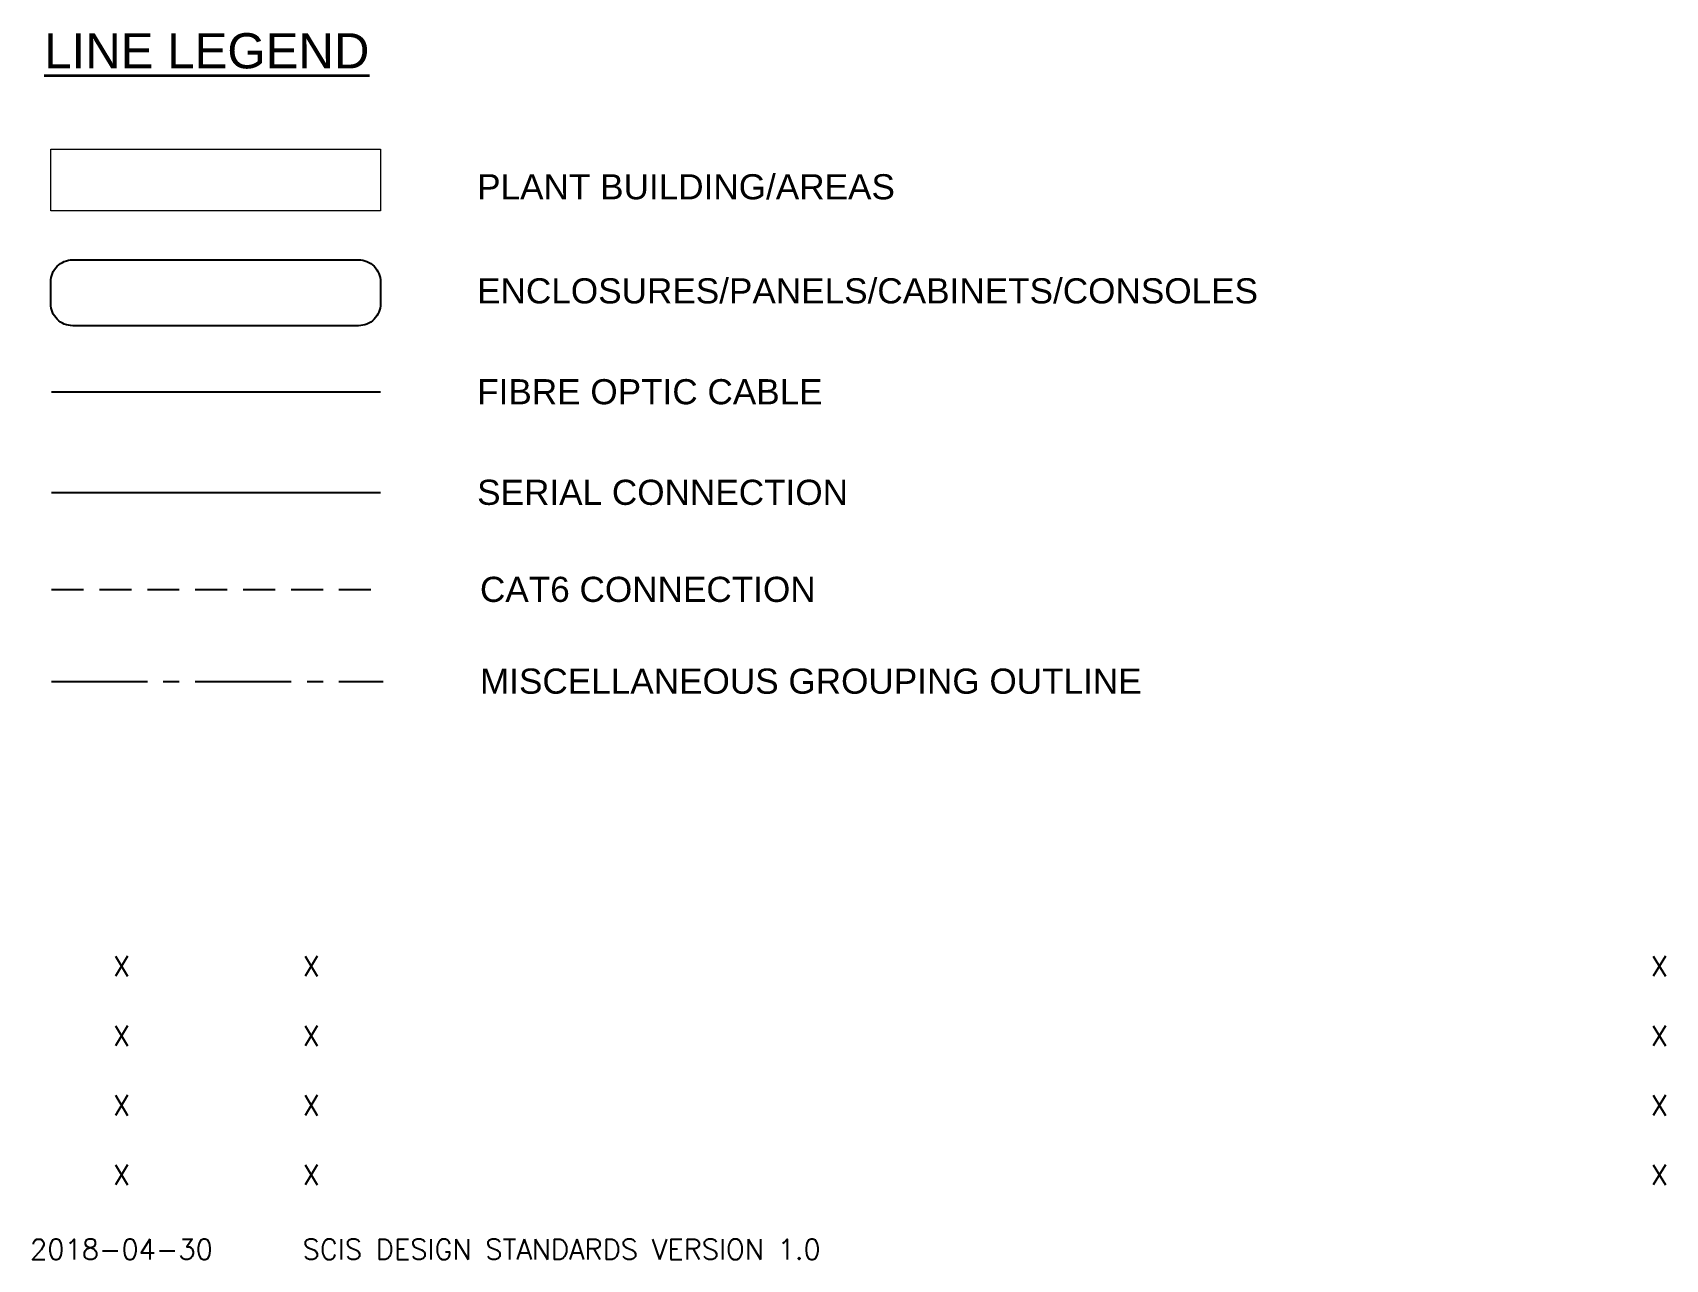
# Paper-space layout 'Sample Network Drawing - A1 Sheet' of a CAD drawing. Extents: x 49 to 806, y 22 to 564.
# Drawn here: x 50.2 to 212.5, y 22.5 to 144.4 of the extents above; entities that cross this region are included whole.
import ezdxf
from ezdxf.enums import TextEntityAlignment as Align

# ---------------------------------------------------------------- set-up
doc = ezdxf.new("R2010")
doc.units = 0
doc.linetypes.add('CENTER2', pattern=[28.575, 19.05, -3.175, 3.175, -3.175])
doc.linetypes.add('HIDDEN2', pattern=[4.7625, 3.175, -1.5875])
doc.layers.add('BOR-A1', color=7, linetype='Continuous')
for name, color, linetype, lineweight in [('G-ANNO-SYMB', 1, 'Continuous', 13), ('N-ANNO-TEXT', 2, 'Continuous', 18), ('N-ANNO-TEXT-SUBT', 4, 'Continuous', 35), ('N-CONT-PANL', 3, 'Continuous', 25), ('N-ETH-FBR', 4, 'SOFTWARE', 25), ('N-MISC', 3, 'CENTER2', 25), ('N-SGNL-ELEC', 4, 'HIDDEN2', 25), ('N-SGNL-UNDEF', 4, 'UNDEFINED SIGNAL', 25)]:
    doc.layers.add(name, color=color, linetype=linetype, lineweight=lineweight)
doc.styles.add('_CGS_2-5_NOTES', font='arial.ttf', dxfattribs={"height": 2.5})
doc.styles.get("Standard").update_dxf_attribs({"font": 'arial.ttf'})
doc.styles.add('STD2-0', font='simplex.shx', dxfattribs={"height": 2})
doc.linetypes.add('SOFTWARE', pattern='A,8.5,1.75,["o",Standard,S=2.5,R=0,X=0,Y=-0.7969],-1.5485', length=11.7985)
doc.linetypes.add('UNDEFINED SIGNAL', pattern='A,2.25,-0.762,2.25,-0.762,["/",Standard,S=2,R=0,X=-0.1905,Y=-0.975],2.25,-0.762', length=9.036)

# ---------------------------------------------------------------- blocks, each defined once
blk = doc.blocks.new('CGS A1 REV ATT')
at = {"layer": 'BOR-A1', "color": 1, "style": 'STD2-0'}
for tag, p in [('R5-DATE', (58.99, 50.62)), ('R5-BY', (211.87, 50.62)), ('R4-DATE', (58.99, 43.7)), ('R4-BY', (211.87, 43.7)), ('R3-DATE', (58.99, 36.78)), ('R3-BY', (211.87, 36.78)), ('R2-DATE', (58.99, 29.86)), ('R2-BY', (211.87, 29.86)), ('R1-DATE', (58.99, 22.46)), ('R1-BY', (211.87, 22.46))]:
    blk.add_attdef(tag, text='', height=2, dxfattribs=at).set_placement(p, align=Align.CENTER)
for tag, p in [('R5-DESC', (76.99, 50.62)), ('R4-DESC', (76.99, 43.7)), ('R3-DESC', (76.99, 36.78)), ('R2-DESC', (76.99, 29.86)), ('R1-DESC', (76.99, 22.46))]:
    blk.add_attdef(tag, p, '', height=2, dxfattribs=at)

psp = doc.layouts.new('Sample Network Drawing - A1 Sheet')

# ---------------------------------------------------------------- linework, layer by layer
at = {"layer": 'G-ANNO-SYMB', "ltscale": 10}
psp.add_lwpolyline([(51.96, 132.85), (84.74, 132.85), (84.74, 126.71), (51.96, 126.71)], close=True, dxfattribs=at)
at = {"layer": 'N-CONT-PANL', "ltscale": 10}
psp.add_lwpolyline([(54.15, 121.85), (82.56, 121.85, -0.414214), (84.74, 119.66), (84.74, 117.49, -0.414214), (82.56, 115.3), (54.15, 115.3, -0.414214), (51.96, 117.49), (51.96, 119.66, -0.414214)], format="xyb", close=True, dxfattribs=at)
at = {"layer": 'N-ETH-FBR'}
psp.add_line((52.04, 108.72), (84.74, 108.72), dxfattribs=at)
at = {"layer": 'N-MISC', "ltscale": 0.5}
psp.add_line((52.04, 79.94), (85.02, 79.94), dxfattribs=at)
at = {"layer": 'N-SGNL-ELEC'}
psp.add_line((52.04, 89.07), (85.02, 89.07), dxfattribs=at)
at = {"layer": 'N-SGNL-UNDEF', "ltscale": 1.5}
psp.add_line((52.04, 98.72), (84.74, 98.72), dxfattribs=at)

# ---------------------------------------------------------------- block references
psp.add_blockref('CGS A1 REV ATT', (0, 0)).add_auto_attribs({'R1-DATE': '2018-04-30', 'R1-DESC': 'SCIS DESIGN STANDARDS VERSION 1.0', 'R2-DATE': 'X', 'R2-DESC': 'X', 'R2-BY': 'X', 'R3-DATE': 'X', 'R3-DESC': 'X', 'R3-BY': 'X', 'R4-DATE': 'X', 'R4-DESC': 'X', 'R4-BY': 'X', 'R5-DATE': 'X', 'R5-DESC': 'X', 'R5-BY': 'X'})

# ---------------------------------------------------------------- texts
at = {"layer": 'N-ANNO-TEXT', "char_height": 2.5, "attachment_point": 4, "style": '_CGS_2-5_NOTES'}
for s, insert, width in [('PLANT BUILDING/AREAS', (94.35, 129.1), 47.2822), ('ENCLOSURES/PANELS/CABINETS/CONSOLES', (94.35, 118.75), 92.0117), ('FIBRE OPTIC CABLE ', (94.35, 108.72), 65.7776), ('SERIAL CONNECTION', (94.35, 98.72), 53.8406), ('CAT6 CONNECTION', (94.63, 89.07), 53.8406), ('MISCELLANEOUS GROUPING OUTLINE', (94.63, 79.94), 89.8664)]:
    psp.add_mtext(s, dxfattribs=dict(at, insert=insert, width=width))
at = {"layer": 'N-ANNO-TEXT-SUBT', "insert": (51.31, 144.39), "char_height": 3.5, "width": 112.7397, "attachment_point": 1, "style": '_CGS_2-5_NOTES'}
psp.add_mtext('{\\LLINE LEGEND}', dxfattribs=at)

doc.saveas('drawing.dxf')
